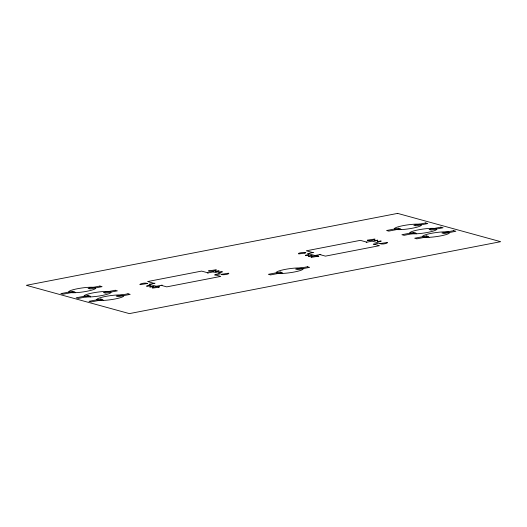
<?xml version="1.0" encoding="UTF-8"?>
<svg xmlns="http://www.w3.org/2000/svg" width="527" height="527" viewBox="0 0 527 527"><rect width="100%" height="100%" fill="white"/><g stroke="black" fill="none" stroke-linecap="round" stroke-linejoin="round"><path stroke-width="0.79" d="M304.962 253.118C309.283 251.702 296.918 252.71 298.513 253.803A10.125 1.515 -8 0 0 298.895 253.909L304.804 253.151M158.746 287.287C163.166 285.878 150.623 286.879 152.296 287.973A10.125 1.515 -8 0 0 152.678 288.078L158.594 287.314M149.128 284.31L155.03 283.164M207.493 273.026L213.395 271.886M307.827 253.573L313.736 252.426M366.193 242.288L372.102 241.149L379.157 243.092L373.248 244.238M156.242 286.266L162.151 285.12M214.542 274.975L220.451 273.836L213.369 271.886M314.942 255.523L320.851 254.383M367.879 240.45C369.967 240.832 374.967 240.207 375.059 239.153A10.125 1.515 -8 0 0 374.684 239.047L367.312 240.18L367.82 240.437M221.729 274.639C223.823 274.956 228.613 274.429 228.843 273.322A10.125 1.515 -8 0 0 228.468 273.217L221.096 274.35L221.603 274.607M366.871 242.156L360.316 240.358L306.312 250.819L312.814 252.604M373.834 244.126L379.453 245.668L325.449 256.129L319.83 254.587M307.893 253.559L315.027 255.516M208.172 272.894L201.61 271.095L147.613 281.556L154.108 283.342M215.135 274.863L220.754 276.405L166.749 286.866L161.13 285.324M149.187 284.297L156.321 286.26M149.793 286.958L153.39 286.49L149.806 286.938M215.536 271.425L219.133 270.95L215.576 271.379M308.499 256.221L312.089 255.753L308.499 256.221M374.242 240.687L377.833 240.213L374.256 240.668M147.567 283.493L140.189 284.646A10.125 1.515 -8 0 1 139.813 284.54C140.195 283.559 145.498 282.465 147.56 283.506M208.613 270.924C210.648 271.952 215.945 270.918 216.36 269.89A10.125 1.515 -8 0 0 215.978 269.784L208.613 270.924M318.756 256.181L311.378 257.334A10.125 1.515 -8 0 1 311.002 257.235C311.424 256.188 316.648 255.2 318.756 256.181M379.802 243.612C381.851 244.653 387.2 243.573 387.549 242.578A10.125 1.515 -8 0 0 387.167 242.479L379.802 243.612M146.677 286.095L150.267 285.641L146.677 286.095M218.791 272.307L222.381 271.833L218.81 272.288M305.377 255.358L308.967 254.884L305.423 255.312M377.49 241.57L381.08 241.096L377.49 241.57M397.621 213.389L26.35 285.318L129.379 313.611L500.65 241.682L397.621 213.389M72.693 291.326L60.882 293.618L63.069 294.218L74.88 291.925L72.693 291.326M99.906 286.056L88.095 288.341L90.282 288.941L102.093 286.655L99.906 286.056M398.405 228.224L386.587 230.516L388.774 231.116L400.592 228.823L398.405 228.224M425.618 222.954L413.8 225.24L415.987 225.846L427.799 223.553L425.618 222.954M87.996 295.528L76.178 297.814L78.365 298.414L90.176 296.128L87.996 295.528M115.209 290.258L103.391 292.544L105.578 293.144L117.389 290.858L115.209 290.258M413.702 232.427L401.89 234.713L404.071 235.319L415.889 233.026L413.702 232.427M440.915 227.157L429.103 229.443L431.284 230.042L443.102 227.756L440.915 227.157M100.795 299.04L88.977 301.332L91.164 301.931L102.976 299.646L100.795 299.04M128.008 293.77L116.19 296.062L118.377 296.661L130.189 294.369L128.008 293.77M426.501 235.944L414.69 238.23L416.877 238.83L428.688 236.544L426.501 235.944M453.714 230.668L441.903 232.96L444.09 233.56L455.901 231.267L453.714 230.668M280.193 272.037L268.381 274.323L270.568 274.923L282.38 272.637L280.193 272.037M307.406 266.767L295.594 269.053L297.781 269.653L309.593 267.367L307.406 266.767M400.942 229.607A13.59 2.029 -8 0 0 421.389 225.088A13.59 2.029 -8 0 0 401.469 225.978A13.59 2.029 -8 0 0 400.942 229.607M416.238 233.804A13.59 2.029 -8 0 0 436.685 229.291A13.59 2.029 -8 0 0 416.765 230.18A13.59 2.029 -8 0 0 416.238 233.804M429.044 237.321A13.59 2.029 -8 0 0 449.491 232.809A13.59 2.029 -8 0 0 429.571 233.698A13.59 2.029 -8 0 0 429.044 237.321M75.236 292.702A13.59 2.029 -8 0 0 95.683 288.19A13.59 2.029 -8 0 0 75.763 289.079A13.59 2.029 -8 0 0 75.236 292.702M90.532 296.905A13.59 2.029 -8 0 0 110.98 292.393A13.59 2.029 -8 0 0 91.059 293.282A13.59 2.029 -8 0 0 90.532 296.905M103.332 300.423A13.59 2.029 -8 0 0 123.779 295.904A13.59 2.029 -8 0 0 103.859 296.793A13.59 2.029 -8 0 0 103.332 300.423M282.735 273.414A13.59 2.029 -8 0 0 303.183 268.902A13.59 2.029 -8 0 0 283.262 269.791A13.59 2.029 -8 0 0 282.735 273.414"/></g></svg>
